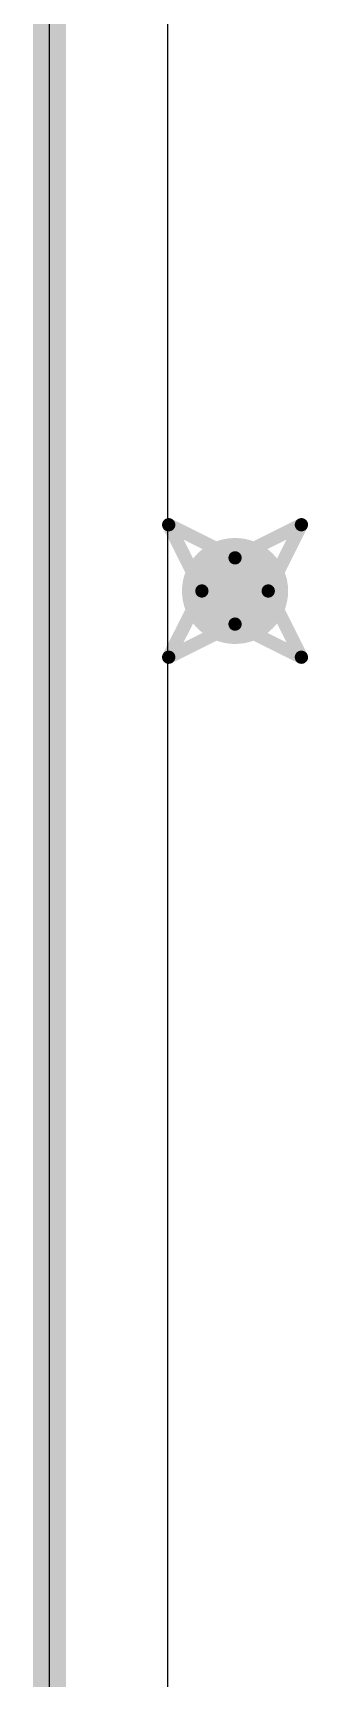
# Model space of a CAD drawing. Header units: millimetres. Extents: x 2.26 to 6.57, y 1.2 to 4.64.
# Drawn here: x 2.4778 to 2.5193, y 3.839 to 4.0874 of the extents above; entities that cross this region are included whole.
import ezdxf

# ---------------------------------------------------------------- set-up
doc = ezdxf.new("R2010")
doc.units = ezdxf.units.MM
doc.header["$MEASUREMENT"] = 0
for name, color, linetype in [('BottomLayer', 5, 'Continuous'), ('DrillDrawing', 1, 'Continuous'), ('KeepOutLayer', 6, 'Continuous'), ('Mechanical1', 6, 'Continuous'), ('MultiLayer', 9, 'Continuous'), ('TopLayer', 1, 'Continuous'), ('ViaHoleLayer', 16, 'Continuous')]:
    doc.layers.add(name, color=color, linetype=linetype)

msp = doc.modelspace()

# ---------------------------------------------------------------- linework, layer by layer
at = {"layer": 'BottomLayer'}
msp.add_line((2.49816, 3.50603), (2.49816, 4.37402), dxfattribs=at)
at = {"layer": 'BottomLayer', "const_width": 0.008}
msp.add_lwpolyline([(2.50427, 4.00315, 1), (2.51227, 4.00315, 1)], format="xyb", close=True, dxfattribs=at)
at = {"layer": 'DrillDrawing', "const_width": 0.002}
for points in [[(2.49827, 4.01315), (2.50827, 4.00815)], [(2.49827, 4.01315), (2.50327, 4.00315)], [(2.50827, 4.00815), (2.51827, 4.01315)], [(2.51327, 4.00315), (2.51827, 4.01315)], [(2.49827, 3.99315), (2.50327, 4.00315)], [(2.51327, 4.00315), (2.51827, 3.99315)], [(2.49827, 3.99315), (2.50827, 3.99815)], [(2.50827, 3.99815), (2.51827, 3.99315)]]:
    msp.add_lwpolyline(points, dxfattribs=at)
at = {"layer": 'DrillDrawing', "const_width": 0.001}
for points in [[(2.49777, 4.01315, 1), (2.49877, 4.01315, 1)], [(2.49777, 4.01315, 1), (2.49877, 4.01315, 1)], [(2.51777, 4.01315, 1), (2.51877, 4.01315, 1)], [(2.51777, 4.01315, 1), (2.51877, 4.01315, 1)], [(2.50777, 4.00815, 1), (2.50877, 4.00815, 1)], [(2.50777, 4.00815, 1), (2.50877, 4.00815, 1)], [(2.50277, 4.00315, 1), (2.50377, 4.00315, 1)], [(2.50277, 4.00315, 1), (2.50377, 4.00315, 1)], [(2.51277, 4.00315, 1), (2.51377, 4.00315, 1)], [(2.51277, 4.00315, 1), (2.51377, 4.00315, 1)], [(2.50777, 3.99815, 1), (2.50877, 3.99815, 1)], [(2.50777, 3.99815, 1), (2.50877, 3.99815, 1)], [(2.49777, 3.99315, 1), (2.49877, 3.99315, 1)], [(2.49777, 3.99315, 1), (2.49877, 3.99315, 1)], [(2.51777, 3.99315, 1), (2.51877, 3.99315, 1)], [(2.51777, 3.99315, 1), (2.51877, 3.99315, 1)]]:
    msp.add_lwpolyline(points, format="xyb", close=True, dxfattribs=at)
at = {"layer": 'KeepOutLayer', "const_width": 0.005}
msp.add_lwpolyline([(2.48031, 3.48819), (2.48031, 4.37402)], dxfattribs=at)
at = {"layer": 'Mechanical1'}
msp.add_line((2.48031, 3.48819), (2.48031, 4.37402), dxfattribs=at)
at = {"layer": 'MultiLayer', "const_width": 0.008}
msp.add_lwpolyline([(2.50427, 4.00315, 1), (2.51227, 4.00315, 1)], format="xyb", close=True, dxfattribs=at)
at = {"layer": 'TopLayer'}
msp.add_line((2.49816, 3.50603), (2.49816, 4.37402), dxfattribs=at)
at = {"layer": 'TopLayer', "const_width": 0.008}
msp.add_lwpolyline([(2.50427, 4.00315, 1), (2.51227, 4.00315, 1)], format="xyb", close=True, dxfattribs=at)
at = {"layer": 'ViaHoleLayer', "const_width": 0.004}
msp.add_lwpolyline([(2.50627, 4.00315, 1), (2.51027, 4.00315, 1)], format="xyb", close=True, dxfattribs=at)

doc.saveas('drawing.dxf')
